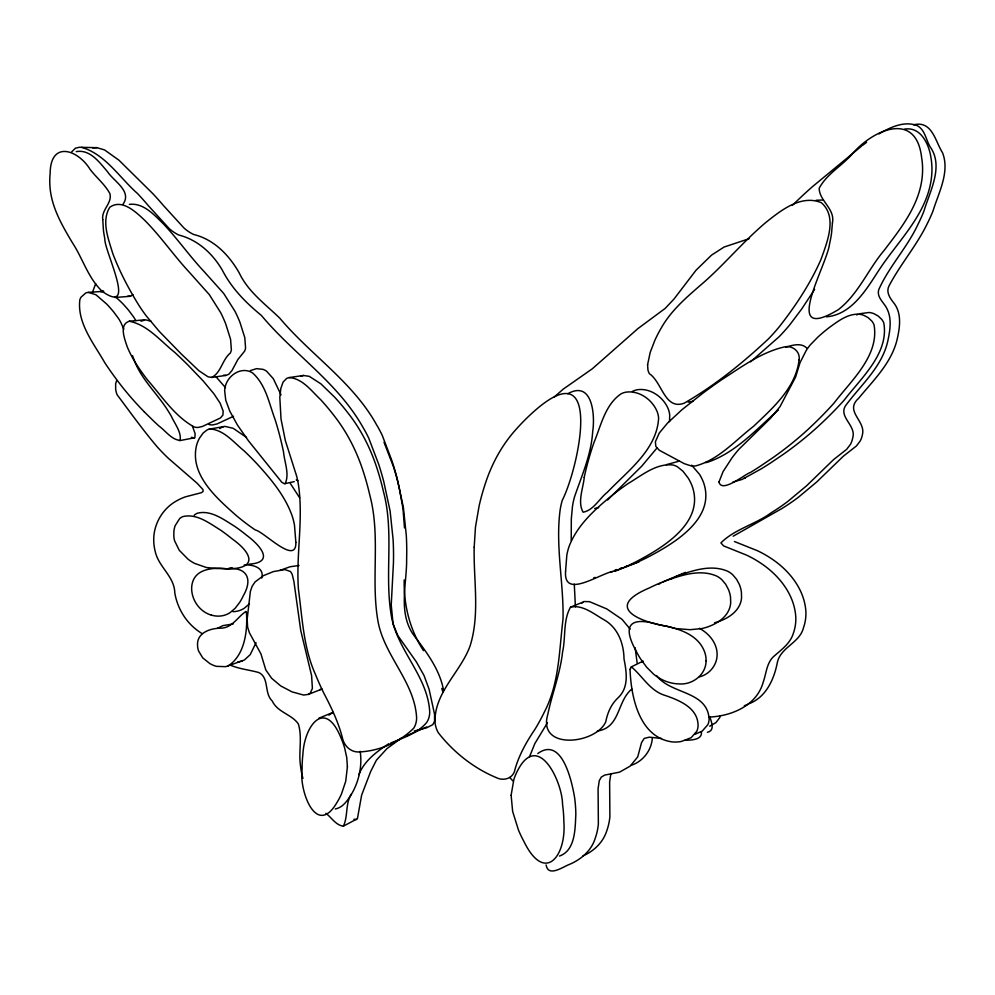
<?xml version="1.0" encoding="UTF-8"?>
<svg xmlns="http://www.w3.org/2000/svg" width="995" height="995" viewBox="0 0 995 995"><rect width="100%" height="100%" fill="white"/><g stroke="black" fill="none" stroke-linecap="round" stroke-linejoin="round"><path stroke-width="1.49" d="M261.772 578.058C264.658 567.274 252.22 564.414 244.198 565.011M669.523 421.644L669.722 415.238A21.989 19.8 77 0 0 668.429 409.418C663.764 397.266 650.382 387.689 637.123 389.766A22.611 20.31 77.5 0 0 632.41 391.433M652.334 738.116C651.476 750.529 642.845 761.548 631.017 765.404M584.264 477.364C583.169 488.47 577.287 501.953 583.107 512.201C593.617 510.348 599.438 498.371 607.522 492.102C627.82 470.772 656.899 449.827 658.628 417.975A22.251 19.95 76.9 0 0 657.322 412.079C652.62 399.816 639.151 390.09 625.755 392.192A22.873 20.46 77.4 0 0 621.004 393.871C605.035 404.778 601.005 425.649 593.978 442.514A314.806 292.455 51.8 0 0 584.202 477.351M92.398 292.518L95.694 283.65M610.818 773.948L609.636 781.896L609.885 816.895A65.396 53.444 60.7 0 1 606.739 830.912C603.094 842.342 593.965 851.135 583.107 855.799M529.502 756.797L534.862 743.526L547.437 722.818M256.051 642.72L250.218 654.635L244.384 660.021L225.79 666.662L216.512 666.351A35.845 27.101 72.7 0 1 209.908 663.615L202.719 657.857L198.577 650.979A13.719 10.311 72.4 0 1 197.57 645.718C196.438 632.808 210.231 628.193 220.716 628.206C232.183 628.081 237.73 616.763 245.914 611.452L246.399 611.825C247.792 630.308 244.994 655.158 228.042 665.991M116.651 380.5L115.644 383.796L115.681 389.368A18.097 13.47 80.4 0 0 117.136 394.791C130.196 412.179 143.069 430.226 157.26 446.917A209.945 164.536 83.7 0 0 168.453 458.384L197.209 483.334L202.98 489.59L203.104 491.43L201.4 492.699L185.493 496.816A88.232 66.963 74.3 0 0 176.986 500.647C162.993 508.184 153.79 523.544 153.715 539.427A36.467 27.462 75.6 0 0 155.481 552.524C159.237 567.424 174.486 576.739 174.809 592.983C177.632 609.674 187.52 624.897 202.147 633.604M351.21 794.134C345.29 803.923 348.076 816.472 343.399 826.148C335.999 825.452 331.534 817.504 325.9 813.313M358.872 774.607C364.344 760.715 376.819 751.586 388.858 743.663M122.994 204.273C132.372 191.177 113.691 181.314 107.485 171.675C99.562 162.521 90.122 149.076 76.254 151.626M641.999 662.235L643.093 661.202M814.631 289.371L801.622 309.097L789.906 324.656A194.92 174.324 -85.2 0 1 778.936 336.907L750.591 361.807M71.603 151.974L75.483 148.168L79.326 147.285L96.925 147.67L104.537 149.922L118.915 160.17L152.596 193.416A333.499 235.927 78.9 0 1 163.354 205.43L184.075 228.116A53.854 41.218 87 0 0 193.627 234.472C214.037 239.434 228.999 255.056 239.161 272.779C248.128 291.821 265.217 304.035 279.869 318.263C310.888 355.14 352.777 381.881 376.607 424.84A104.811 83.331 76.9 0 1 382.279 435.437L392.154 461.381A274.968 207.818 75.8 0 1 397.017 477.886L403.41 507.537L406.308 535.497A237.071 181.264 76 0 1 406.681 545.484A229.26 175.692 76 0 1 406.632 558.979C406.93 583.891 398.075 611.738 412.975 634.113C425.773 651.29 439.703 668.839 443.608 690.518M657.16 447.787L641.763 466.133L607.634 499.975M631.862 689.05C616.85 701.164 620.519 727.818 597.361 731.026M132.994 294.532L130.843 296.162L127.77 296.174M570.533 607.149C562.909 620.333 565.869 637.36 562.573 651.999C560.26 673.329 552.163 693.378 547.822 714.261C537.039 750.79 596.005 744.272 605.768 721.761C607.547 712.694 611.129 704.286 618.069 697.793C629.064 687.458 626.614 672.147 624.014 658.976C623.803 643.715 618.119 627.982 604.326 619.935C594.214 614.313 582.684 604.326 570.533 607.149L582.697 602.224M581.689 603.244L583.99 601.54L589.475 601.664L606.788 608.928L622.024 619.325L630.196 629.163M249.409 603.865L244.272 608.256A36.84 28.159 74.3 0 1 233.066 611.701M778.463 409.952C756.449 429.156 735.38 453.148 707.022 462.414A21.504 19.664 73.7 0 1 705.268 462.513M792.356 205.405L795.614 202.234A518.246 479.888 18.8 0 1 812.281 186.811L861.496 146.19M554.265 397.055L563.158 389.182L592.348 368.759L637.907 328.611L665.157 308.425L674.013 299.022L696.015 270.242L711.549 255.118L724.099 247.034L749.073 238.725M343.399 826.148L357.416 818.711L361.633 795.104L370.749 771.324L376.396 760.205L386.881 748.675L401.843 737.73M328.885 715.106L333.126 712.333L318.736 718.278M537.81 753.526C562.063 735.914 571.876 781.448 574.55 797.256A120.047 96.055 63.2 0 1 575.831 814.32C575.11 828.462 575.533 850.439 559.476 856.061M733.166 536.218L781.635 508.694A237.059 214.92 86.7 0 0 798.251 497.363L816.721 481.978L843.437 456.133L856.396 445.984L860.227 440.959A22.611 21.579 67.9 0 0 862.478 434.355C865.725 420.748 844.195 411.209 858.598 398.336C873.983 379.655 892.726 361.819 897.652 337.056C900.002 326.211 901.358 313.686 894.654 304.06C890.649 298.91 885.45 292.53 889.132 285.702C900.4 264.272 916.594 245.703 927.191 223.825A158.628 146.016 -74.4 0 0 932.987 211.052C938.583 192.682 950.038 172.048 942.563 152.82C935.188 141.253 932.253 120.196 913.497 124.823M862.516 145.419L866.583 142.322M140.954 321.186L145.743 319.83L151.402 321.422M219.733 428.621L221.761 427.328A15.485 11.965 78.6 0 1 225.057 426.395L233.166 428.31L246.549 437.464M217.457 628.305L222.992 625.619L233.203 623.927M878.958 133.902C890.214 127.31 904.505 120.432 917.539 125.78C925.051 130.146 925.935 139.561 929.915 146.501C944.205 166.24 929.803 191.239 923.82 211.462A160.605 147.484 -75.2 0 1 917.975 224.397C907.241 247.568 888.995 266.523 878.697 289.769C876.558 297.281 883.846 302.393 886.806 308.4C891.756 317.853 890.301 329.059 888.212 339.096C883.199 365.501 862.255 383.56 846.832 404.007C836.422 416.146 856.571 424.94 852.765 437.601A22.897 21.778 68.3 0 1 850.501 444.292L846.633 449.367L833.561 459.628L806.609 485.759L787.978 501.318A239.932 216.723 86.4 0 1 771.225 512.761C755.591 524.303 734.459 529.203 720.915 542.909L723.626 545.919L746.785 555.222A105.818 93.393 59.1 0 1 759.471 562.312C778.426 574.451 794.582 594.214 795.813 617.447A44.738 40.173 58.4 0 1 793.401 633.168C790.241 643.74 780.888 650.046 773.103 657.011C766.536 663.653 766.287 673.553 763.289 681.898C756.946 705.704 731.275 716.3 708.664 717.084M285.092 483.719C289.769 474.292 284.446 462.178 283.538 452.053A240.454 176.413 77.6 0 0 275.03 419.392C269.135 403.56 265.901 384.941 252.854 373.175A20.099 15.671 80.3 0 0 249.148 371.259C239.074 367.976 228.29 375.986 225.529 385.575A19.452 15.136 80.2 0 0 224.646 390.537L225.741 400.201L229.808 411.184L237.469 425.076L248.427 440.773L281.796 482.264L284.421 483.757L294.271 481.63M598.679 507.637L594.674 508.507M658.391 584.376L660.779 583.145M670.319 579.376L672.682 578.157M426.718 726.935L405.885 736.101M567.759 393.746C592.746 379.704 595.147 415.736 592.697 431.395C591.366 454.28 581.901 475.299 574.588 496.654A75.371 66.827 69.4 0 0 572.448 506.554L571.317 518.892L571.217 540.521M631.128 666.986L642.77 661.265M749.297 703.639C766.349 696.898 774.222 678.988 777.418 662.123C780.951 647.024 799.831 642.894 803.512 627.646A44.203 39.837 58 0 0 805.913 612.112C804.719 589.139 788.699 569.625 769.943 557.673A104.574 92.647 58.8 0 0 757.382 550.695L734.422 541.529M144.35 411.918L152.745 420.201A519.751 416.233 -84.9 0 0 159.013 426.071C165.63 430.823 171.625 439.902 180.145 440.362C181.525 431.892 174.71 423.833 171.376 416.333A132.92 97.1 77.7 0 0 166.625 408.572C155.543 391.781 139.934 377.59 133.467 358.063M250.379 370.575L256.586 368.647L262.929 369.344A19.9 15.597 80.4 0 1 266.623 371.234L273.351 378.747L281.038 394.903M179.548 440.648L194.871 437.713L195.132 433.77L192.458 426.183M709.684 726.226L715.952 722.581L719.683 717.669A15.97 13.855 57.2 0 0 720.368 715.828M280.005 570.346L290.092 566.764L299.01 565.483M707.383 732.295C715.243 730.554 711.413 722.109 709.908 717.022M233.539 416.271L217.084 423.932L212.619 424.915A18.209 14.005 79.8 0 1 208.95 424.455M744.322 705.778L748.078 704.224M856.633 314.905L858.175 314.271M666.439 464.653L679.162 461.145M308.288 694.423L322.057 689.037L319.93 689.597M638.989 561.864L631.39 564.625M614.201 571.13L627.584 566.304A275.267 238.738 84.8 0 0 652.844 554.526C678.515 540.583 715.629 516.554 703.477 482.326A42.611 38.27 70.3 0 0 699.435 474.254L691.649 465.175M390.575 743.091C403.323 737.768 417.863 733.29 426.855 722.246A20.497 16.405 67.3 0 0 429.728 712.171C427.949 676.065 396.868 650.257 391.234 615.196C384.381 574.364 394.294 532.288 383.51 491.841A201.948 155.083 75.9 0 0 377.801 470.834C371.384 450.051 361.595 430.25 348.101 413.136A218.937 167.695 75 0 0 334.681 397.216L320.925 383.871L309.258 376.334L303.4 375.476L289.097 377.59L286.722 378.349L283.077 382.092L280.814 388.547L279.819 397.353L281.013 418.97L285.341 440.574L296.56 475.859A66.864 51.877 76.9 0 1 298.537 485.361C303.475 519.962 295.938 554.75 298.438 589.401C302.368 618.069 303.375 647.77 315.514 674.56A242.469 203.154 69.5 0 0 323.885 693.316C331.41 707.507 338.3 722.096 342.367 737.693C343.984 745.914 350.974 752.73 359.68 751.909C379.456 751.001 399.866 742.059 413.746 728.178A20.721 16.492 67.4 0 0 416.631 718.004C414.791 681.525 383.485 655.394 377.764 619.96C370.824 578.68 380.737 536.143 369.841 495.286A204.05 155.78 75.9 0 0 364.058 474.03C357.578 453.036 347.715 433.012 334.109 415.699A221.201 168.429 75 0 0 320.589 399.592C311.472 391.085 302.579 378.386 289.097 377.59M625.731 566.565L627.596 565.931M610.433 572.386L612.311 571.764M695.194 734.198L702.234 731.076L707.831 724.708A16.181 13.98 57.5 0 0 709.124 718.925C707.308 690.592 670.568 694.448 656.576 675.593M620.233 568.381L622.037 567.797M615.034 570.085L616.726 569.538M301.037 376.234L303.4 375.476M785.776 347.255C792.343 345.103 801.249 342.467 806.833 348.101M593.704 577.859L595.159 577.399M699.497 676.836C709.348 674.461 716.985 665.195 717.096 655.021A22.35 19.626 59.9 0 0 716.226 647.956C713.801 639.337 707.109 632.497 699.373 628.305M859.668 313.736L869.045 312.492A18.893 18.271 88.7 0 1 873.709 313.587L877.976 315.863L881.669 319.333A16.131 15.609 89.3 0 1 883.771 322.803C889.269 353.399 860.874 378.187 843.996 400.376A407.229 352.23 -83.4 0 1 821.733 423.074L818.475 426.109A380.662 331.658 -83.9 0 1 783.09 454.479L770.615 462.936A540.223 452.14 -80.4 0 1 761.399 468.757L742.083 479.441L732.892 482.09M242.22 661.053L237.693 662.073M227.743 568.829C257.829 568.779 252.543 553.307 232.109 538.855A188.13 138.404 71.8 0 0 220.281 529.925C209.249 523.159 196.637 513.258 182.931 516.579A18.047 13.644 75.9 0 0 179.597 518.656L175.132 525.721A23.507 17.786 75.8 0 0 173.864 531.691L173.839 536.342A18.868 14.253 75.8 0 0 174.623 540.832L179.249 550.26L187.918 559.09A51.292 39.091 76.3 0 0 194.634 563.419L206.562 567.56L217.059 568.468A149.698 112.584 70.2 0 1 219.721 568.468L227.743 568.829L231.997 567.635M693.366 401.259L688.13 402.129M414.219 731.002L426.743 727.755L432.788 724.671L434.554 721.275L434.566 714.261L429.106 689.348L424.057 675.58L416.358 661.874L397.813 635.581L393.075 623.989L391.234 605.035L393.435 563.083A231.586 176.463 75.9 0 0 393.473 549.451A239.484 182.048 76 0 0 393.087 539.365L390.127 511.107L383.66 481.132A277.742 208.664 75.8 0 0 378.759 464.441L368.772 438.223A105.918 83.754 76.8 0 0 363.051 427.502C337.84 382.528 293.848 354.369 261.399 315.44C245.74 302.642 231.536 288.251 222.246 270.018C212.495 253.426 197.756 239.845 178.826 235.031A54.426 41.417 86.8 0 1 169.212 228.601L148.367 205.691A336.658 236.611 78.8 0 0 137.546 193.552C119.599 177.831 105.47 154.188 81.565 147.347M211.624 377.428C221.126 372.876 222.171 359.73 230.305 353.063A10.385 8.035 81.8 0 0 231.362 349.842L230.579 339.32L225.703 323.848A109.127 82.05 81 0 0 220.629 312.567L209.311 294.619L189.286 272.182A308.438 244.185 -86.5 0 1 184.187 266.548C170.792 251.287 159.013 234.633 144.636 220.243C136.041 212.159 121.975 198.465 109.786 207.258C101.117 221.276 108.505 239.136 112.771 253.538C119.661 271.685 128.741 288.985 138.977 305.465A171.389 132.808 86.8 0 0 146.34 316.012L159.299 331.422L181.214 353.921L198.876 370.7L208.005 376.782L211.624 377.428L225.89 375.426L228.838 374.232L232.009 370.488L237.892 359.469L244.509 351.297A10.273 7.997 81.9 0 0 245.566 348.113L244.807 337.691L239.969 322.38A108.045 81.702 81.1 0 0 234.944 311.211L223.701 293.45L203.813 271.249A305.017 242.668 -86.3 0 1 198.739 265.677C186.662 251.946 175.879 237.108 163.317 223.8C154.175 214.883 143.429 202.632 129.35 204.385M335.265 808.985C342.255 807.753 346.795 801.435 350.464 795.9A87.747 67.026 68.8 0 0 354.929 787.493C359.954 776.237 361.993 763.575 360.19 751.337M129.3 321.248C118.691 324.457 124.748 339.27 127.173 346.646C132.074 358.772 139.611 369.593 147.496 379.941C161.998 396.358 174.647 416.358 194.249 426.992A18.395 14.067 79.7 0 0 197.93 427.464L202.42 426.469L220.417 417.987L222.905 415.102L223.178 411.146L220.131 403.174L213.85 393.709L203.179 380.948L187.893 364.991A490.423 335.203 72.4 0 0 174.71 352.354C160.605 341.148 147.708 324.855 129.3 321.248L144.462 319.818M209.124 429.181L223.763 426.606M249.123 564.14C276.672 562.411 258.078 543.643 246.449 535.161A186.264 137.882 71.7 0 0 234.696 526.33C223.713 519.626 211.151 509.85 197.532 513.171A17.873 13.594 75.9 0 0 194.212 515.223M92.672 147.882L96.925 147.67M356.533 819.519L353.909 819.246M816.099 200.269L823.4 199.983M114.91 297.493L130.146 296.311M144.35 411.905A349.009 276.001 89.3 0 1 121.104 385.463L119.014 382.714A377.204 299.532 -89.8 0 1 104.836 362.814C93.953 343.636 76.988 323.139 79.836 299.806A12.636 9.266 82.7 0 1 81.018 297.207L85.669 293.065A14.813 10.87 82.6 0 1 88.431 292.393L103.778 291.274A14.664 10.833 82.7 0 0 101.03 291.945M904.492 129.139C920.91 126.265 929.218 144.661 931.021 158.043A67.013 62.822 -68.4 0 1 931.867 172.906C929.691 212.532 897.975 240.355 877.876 271.797C865.613 290.677 851.198 314.619 826.41 316.845M743.949 478.334L745.33 478.259M685.008 740.342C690.766 740.006 702.619 740.255 701.4 731.686M88.431 292.393L95.93 294.769L106.502 303.885A136.427 98.294 79.9 0 1 113.629 311.908L118.492 318.45A43.581 32.039 81.6 0 1 121.241 323.313L123.828 329.283M194.274 437.987L191.376 437.29M225.89 375.426L223.564 375.214M676.003 628.579L690.032 629.698L701.425 628.616A60.72 54.153 64.6 0 0 710.89 625.681C718.9 622.285 726.81 616.626 729.658 608.044A22.698 20.248 61.8 0 0 730.691 602.846L730.529 597.199A28.196 25.124 62.1 0 0 728.489 589.575L725.678 584.239L721.798 579.662A21.716 19.378 62.1 0 0 716.91 576.18C700.132 568.667 681.214 575.334 664.909 581.055A236.076 202.035 52.2 0 0 649.213 587.995C603.256 607.348 639.723 621.763 666.7 626.278A149.449 126.315 57.7 0 1 675.095 628.417L675.269 628.454M661.476 738.477L649.374 737.158L644.225 738.402L641.551 742.581L637.72 756.872L630.158 766.125L619.599 772.132L604.661 775.093L601.316 777.095L599.264 780.727L598.082 788.749L598.368 824.134A66.118 53.78 60.9 0 1 595.209 838.3C591.328 850.974 580.607 859.891 568.655 864.717C562.212 867.379 548.108 877.254 546.118 864.953M297.878 480.697L296.224 479.963M211.35 615.121C200.194 611.925 192.197 600.98 191.674 589.525A19.004 14.378 74 0 1 192.184 583.704C195.505 568.257 214.024 567.399 226.723 568.804C246.188 566.503 253.352 578.319 243.427 595.532A67.921 51.404 75.2 0 1 239.72 602.311L235.181 608.256L230.019 612.684A37.225 28.283 74.3 0 1 211.35 615.097M229.621 664.822C238.837 669.013 249.048 669.784 258.688 672.508C269.533 677.508 263.874 693.266 272.232 700.977C277.543 712.42 291.697 714.248 298.313 723.887C302.53 737.37 298.45 751.772 300.478 765.59A61.416 47.561 66.8 0 0 302.953 778.364M115.271 296.572L121.763 302.642A135.096 97.97 79.9 0 1 128.852 310.577L133.678 317.057A43.146 31.915 81.7 0 1 135.743 320.589M216.201 377.005L225.479 387.64M509.751 777.418L512.699 780.752M290.366 483.508L299.632 497.761M423.522 650.668C409.753 629.773 403.671 604.848 404.194 579.973M384.02 442.265L393.61 467.14A199.522 154.262 75.9 0 1 399.244 487.886L402.975 508.582L404.492 527.86M132.559 355.638L133.007 356.844M441.78 688.416L442.899 692.097M637.148 662.981L635.133 647.708M574.289 584.115L575.408 606.801M675.132 576.963A230.305 198.639 51.4 0 1 685.455 572.386M663.242 581.938A233.228 200.368 51.8 0 1 676.364 576.267C692.52 570.595 711.263 563.966 727.93 571.366A21.455 19.216 61.7 0 1 732.768 574.799L736.598 579.326L739.397 584.575A27.86 24.925 61.8 0 1 741.399 592.124L741.561 597.697A22.437 20.087 61.5 0 1 740.541 602.833C737.681 611.34 729.845 616.937 721.91 620.308A59.998 53.718 64.4 0 1 714.534 622.758M511.131 795.241L512.636 811.41L518.432 829.967A100.221 82.722 59.1 0 0 523.718 841.061C544.675 884.455 566.615 856.222 563.842 821.584A121.378 96.615 63.4 0 0 562.536 804.333C562.424 781.908 538.133 730.106 517.412 770.976A68.667 56.205 59.8 0 0 513.843 779.508L511.131 795.241M474.192 547.175C473.384 580.035 480.125 614.014 470.063 646.016C460.573 672.048 434.952 691.724 434.964 721.164A21.144 17.077 65.9 0 0 438.111 732.469C453.023 751.735 473.371 768.04 495.995 777.481C503.507 781.51 513.457 778.525 515 769.409C519.104 754.757 526.666 741.561 535.136 729.024A231.835 186.513 72.5 0 0 544.464 711.848C559.364 683.254 559.178 650.257 563.033 619.014C563.755 582.784 555.372 546.616 560.073 510.398A76.279 67.337 69.5 0 1 562.225 500.398C578.754 468.147 605.059 346.496 532.026 413.186A262.071 231.536 62 0 0 516.903 428.435C502.102 444.516 491.493 464.08 484.926 484.851A241.014 214.335 64 0 0 479.13 505.858L475.473 527.064L474.192 547.175M102.759 219.609L103.443 230.454A109.176 82.983 85.8 0 0 104.836 238.825C103.977 250.33 137.807 315.937 102.56 291.647C88.244 278.438 82.946 258.824 72.486 242.867C61.827 225.032 50.807 206.152 49.862 184.846A51.79 37.835 86 0 1 50.136 173.64C50.347 140.133 77.946 149.474 90.234 169.585C96.552 177.732 104.885 184.423 109.86 193.527C112.634 202.968 101.167 209.821 102.759 219.609M295.851 542.374C296.547 566.043 263.899 531.579 255.329 529.987A262.22 212.296 83.7 0 1 235.517 514.888C215.778 497.301 188.975 473.881 196.799 444.429A37.188 28.656 78 0 1 199.572 438.024L203.142 433.036L207.122 429.915A15.646 12.015 78.6 0 1 210.43 428.969C224.298 430.151 233.912 442.638 244.086 450.847A290.714 211.201 72.6 0 1 256.635 463.421C270.926 479.018 285.08 495.796 292.194 516.032A51.765 40.148 75.5 0 1 294.483 525.149L295.851 542.374M565.583 571.105C563.158 601.055 602.472 571.279 615.718 570.906A278.525 240.516 84.6 0 0 641.166 559.028C667.11 544.962 704.46 520.596 692.147 486.058A43.133 38.581 70.4 0 0 688.067 477.874L682.956 471.22L677.359 466.742A18.296 16.467 71.2 0 0 672.769 464.963C656.016 463.197 641.812 475.436 628.243 483.471A381.831 330.352 48 0 0 612.36 495.137C595.259 509.104 577.697 524.676 569.364 545.683A58.817 51.417 67.3 0 0 566.827 555.16L565.583 571.105M647.596 364.68L647.932 369.866A12.015 10.87 81 0 0 649.424 373.71C662.16 382.267 664.735 410.35 684.174 403.199C714.758 385.562 742.743 363.001 768.476 338.847A197.259 175.792 -85.7 0 0 779.52 326.459C795.764 305.714 810.44 283.475 821.049 259.297C827.056 242.295 837.715 216.898 821.36 202.694C800.925 194.187 780.553 210.691 765.429 222.805C746.076 239.21 729.422 258.451 710.99 275.826A330.8 277.468 -81.2 0 1 703.851 282.306C688.192 295.888 671.787 309.457 661.389 327.741A134.051 125.445 76.1 0 0 654.834 340.377L650.195 352.404L647.596 364.68M719.012 481.966C721.599 493.769 744.832 474.142 750.591 472.376A546.877 455.884 -80.7 0 0 759.881 466.493L772.481 457.974A385.326 334.457 -84.3 0 0 808.189 429.293L811.447 426.196A412.204 355.178 -83.8 0 0 833.909 403.224C850.974 380.749 879.605 355.625 874.008 324.693A16.343 15.771 88.2 0 0 871.894 321.161L868.162 317.641L863.847 315.34A19.129 18.457 87.6 0 0 859.133 314.233C847.765 313.574 838.126 321.161 829.395 327.442A185.468 178.54 46 0 0 818.014 336.969L810.39 344.78A56.081 53.954 76.3 0 0 806.137 350.626L800.03 362.665L795.577 377.105L779.968 406.719L770.64 418.136L738.75 449.429A174.66 162.185 51.9 0 0 731.947 457.949L723.042 471.655L719.012 481.966M347.404 766.772L345.725 781.262L341.496 793.923A88.654 67.324 68.8 0 1 337.019 802.405C316.062 838.574 298.985 789.657 302.107 769.782A118.517 92.846 65.2 0 1 302.89 754.397C304.283 725.865 324.955 697.507 341.26 738.551A61.827 47.151 68.1 0 1 344.606 747.83L346.733 757.419L347.404 766.772M247.17 619.213L247.606 627.061L249.384 632.696L260.939 653.914L265.802 669.933L271.623 678.254L280.714 685.928L292.032 691.873L303.624 695.057L308.375 694.386L310.204 693.167L312.393 688.49L311.609 675.642L300.739 630.494L293.898 581.441L292.182 574.302L290.54 571.553L284.943 569.575L273.463 571.578L263.414 575.657L255.043 581.963L252.158 586.229L250.379 591.328L247.17 619.213M832.429 222.955L831.521 233.489A130.793 119.164 -84.4 0 1 829.494 244.185C826.932 265.478 779.732 344.929 838.337 309.656C858.461 294.035 868.075 269.346 884.256 250.242C901.719 227.395 921.134 202.818 922.514 172.819A67.859 63.506 -69.5 0 0 921.644 157.745C916.283 109.462 871.57 130.457 851.608 154.735C841.26 166.24 826.522 174.386 819.183 188.266C819.221 200.953 835.402 208.788 832.429 222.955M706.064 660.792C706.114 674.685 692.458 685.033 679.125 683.913A43.954 38.494 61.5 0 1 653.628 674.187L646.638 667.197L640.469 658.752A81.316 72.026 61.3 0 1 635.407 649.673C620.382 621.651 634.201 617.198 659.299 624.81C677.16 627.969 699.336 634.076 705.181 653.653A22.611 19.776 60.2 0 1 706.064 660.792M799.097 359.916C795.789 387.938 772.829 408 753.514 426.357C735.218 440.486 718.651 459.727 695.704 465.896A21.766 19.825 73.7 0 1 690.53 465.722L684.224 463.645L659.275 450.237L655.842 446.432L655.369 441.78L659.275 433.036L667.57 423.049L681.936 409.741L703.03 393.075A795.614 655.469 31.7 0 1 721.673 379.717C741.113 367.242 760.429 352.777 783.214 347.205C791.498 344.544 800.527 350.961 799.097 359.916M630.034 669.287C631.017 697.072 639.25 737.457 672.259 741.922A42.35 36.516 59.2 0 0 681.289 741.486L691.152 737.705L696.786 731.288A16.368 14.079 57.9 0 0 698.08 725.43C697.905 707.893 679.535 700.38 665.493 695.555C650.245 691.189 642.608 676.289 631.464 666.911L630.034 669.287"/></g></svg>
